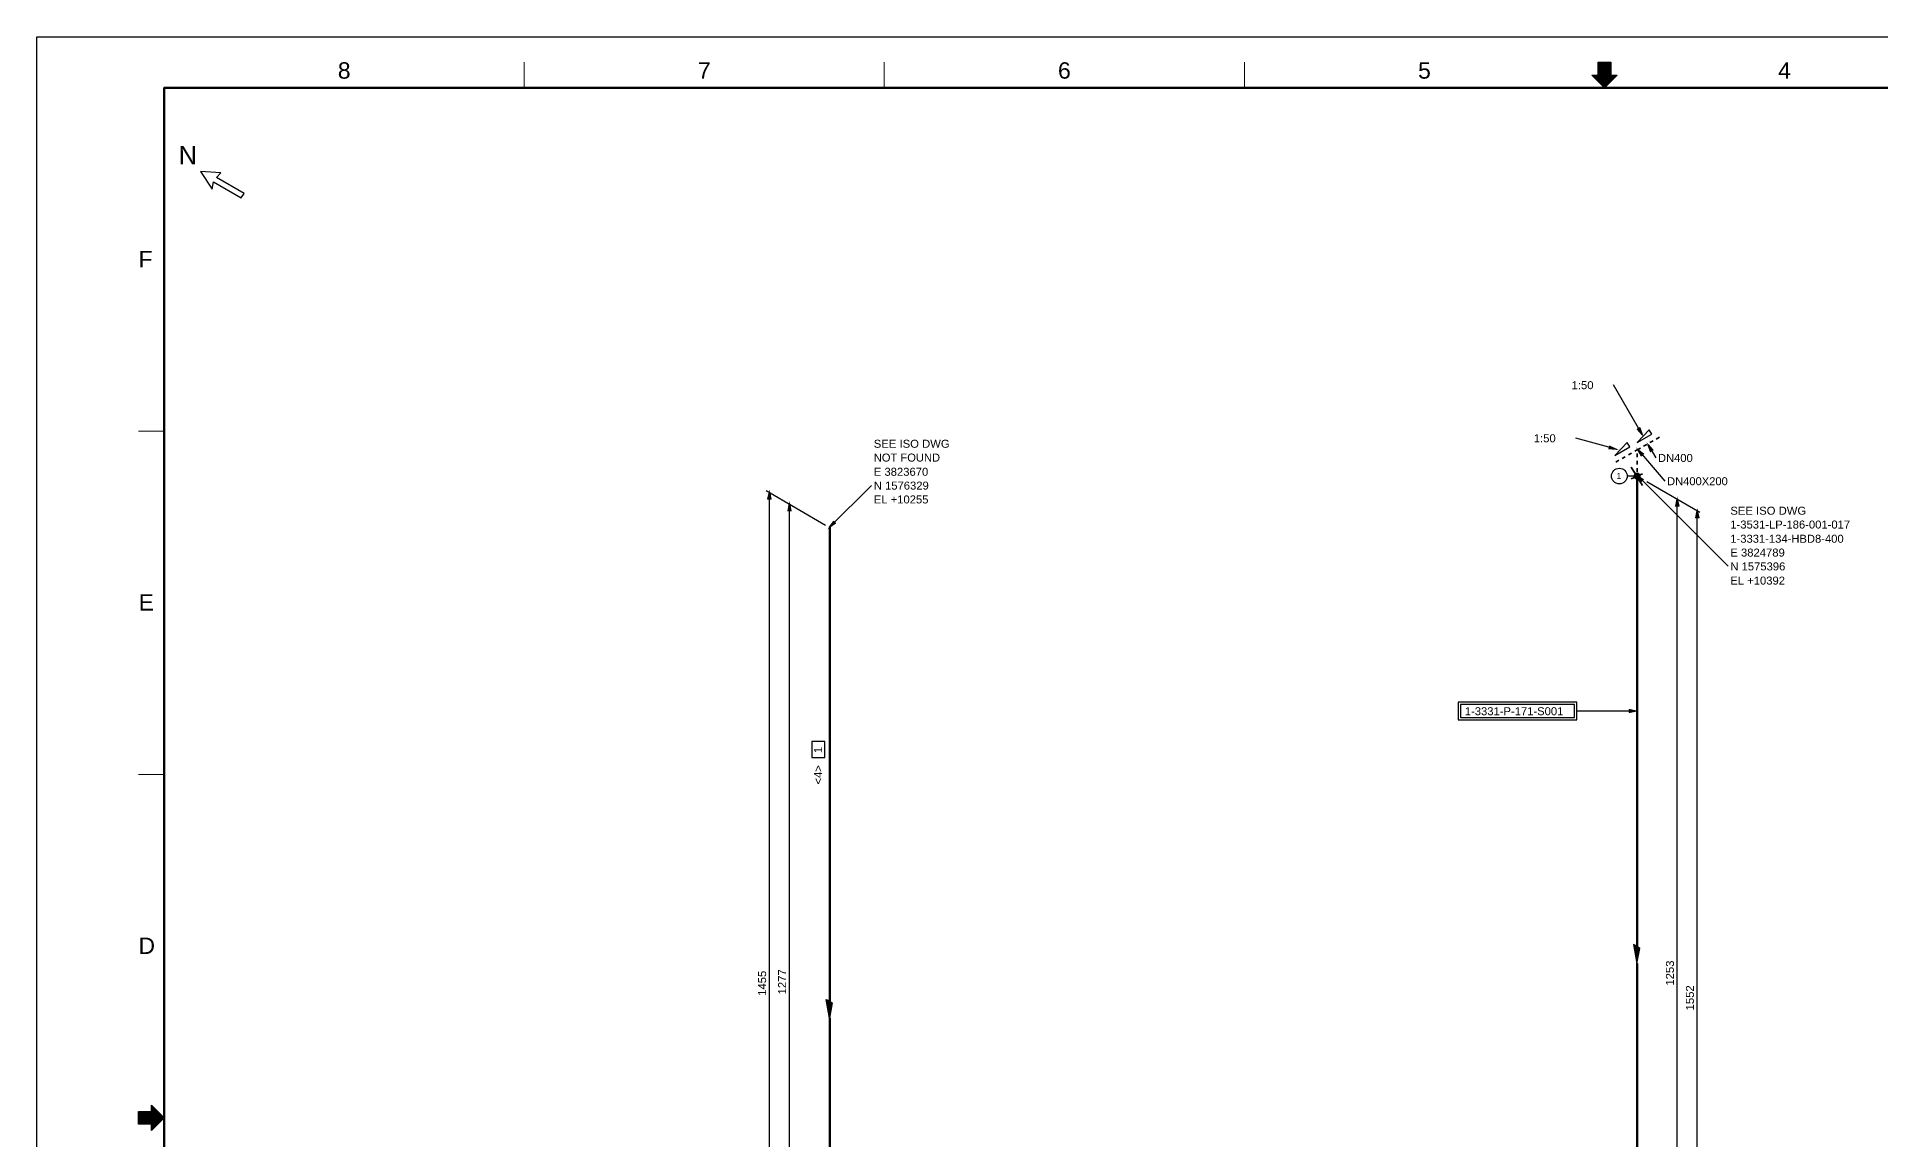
# Model space of a CAD drawing. Header units: inches. Extents: x 0 to 841, y 0 to 594.
# Drawn here: x 0 to 507, y 291 to 594 of the extents above; entities that cross this region are included whole.
import ezdxf
from ezdxf.enums import TextEntityAlignment as Align

# ---------------------------------------------------------------- set-up
doc = ezdxf.new("R2010")
doc.units = ezdxf.units.IN
doc.header["$MEASUREMENT"] = 0
for name, color, linetype in [('BG Border', 7, 'Continuous'), ('DIMLINES', 7, 'Continuous'), ('DIMTEXT', 7, 'Continuous'), ('FITTINGS', 7, 'Continuous'), ('FRAME', 7, 'Continuous'), ('ISOTEXT', 7, 'Continuous'), ('NOZZLES', 7, 'Continuous'), ('PIPE', 7, 'Continuous'), ('WELDS', 7, 'Continuous')]:
    doc.layers.add(name, color=color, linetype=linetype)
doc.styles.add('Arial', font='arial.ttf')

msp = doc.modelspace()

# ---------------------------------------------------------------- hatches: boundary and pattern name
at = {"layer": 'DIMLINES', "linetype": 'Continuous'}
for points in [[(201.8, 467), (201.4, 468.92), (201, 467)], [(451.4, 465.08), (451, 467), (450.6, 465.08)], [(207.32, 463.8), (206.92, 465.72), (206.52, 463.8)], [(456.92, 461.88), (456.52, 463.8), (456.12, 461.88)]]:
    msp.add_hatch(color=2, dxfattribs=at).paths.add_polyline_path(points)
at = {"layer": 'DIMLINES', "linetype": 'ByBlock'}
h = msp.add_hatch(dxfattribs=at)
h.set_pattern_fill('LINE', scale=25.4, style=0)
h.paths.add_polyline_path([(201.8, 467), (201.4, 468.92), (201, 467)])
h = msp.add_hatch(dxfattribs=at)
h.set_pattern_fill('LINE', scale=25.4, style=0)
h.paths.add_polyline_path([(451.4, 465.08), (451, 467), (450.6, 465.08)])
h = msp.add_hatch(dxfattribs=at)
h.set_pattern_fill('LINE', scale=25.4, style=0)
h.paths.add_polyline_path([(207.32, 463.8), (206.92, 465.72), (206.52, 463.8)])
h = msp.add_hatch(dxfattribs=at)
h.set_pattern_fill('LINE', scale=25.4, style=0)
h.paths.add_polyline_path([(456.92, 461.88), (456.52, 463.8), (456.12, 461.88)])
at = {"layer": 'ISOTEXT', "linetype": 'Continuous'}
for points in [[(440.04, 486.2), (441.32, 484.76), (440.68, 486.6)], [(432.28, 480.84), (434.2, 480.68), (432.44, 481.56)], [(444.28, 480.44), (443, 481.88), (443.64, 480.04)], [(441.72, 479.4), (440.2, 480.6), (441.16, 478.92)], [(441.64, 472.36), (440.04, 473.48), (441.16, 471.88)], [(219.08, 460.84), (217.96, 459.24), (219.56, 460.36)], [(437.88, 408.36), (439.8, 408.76), (437.88, 409.16)]]:
    msp.add_hatch(color=2, dxfattribs=at).paths.add_polyline_path(points)
at = {"layer": 'ISOTEXT', "linetype": 'ByBlock'}
h = msp.add_hatch(dxfattribs=at)
h.set_pattern_fill('LINE', scale=25.4, style=0)
h.paths.add_polyline_path([(440.04, 486.2), (441.32, 484.76), (440.68, 486.6)])
h = msp.add_hatch(dxfattribs=at)
h.set_pattern_fill('LINE', scale=25.4, style=0)
h.paths.add_polyline_path([(432.28, 480.84), (434.2, 480.68), (432.44, 481.56)])
h = msp.add_hatch(dxfattribs=at)
h.set_pattern_fill('LINE', scale=25.4, style=0)
h.paths.add_polyline_path([(444.28, 480.44), (443, 481.88), (443.64, 480.04)])
h = msp.add_hatch(dxfattribs=at)
h.set_pattern_fill('LINE', scale=25.4, style=0)
h.paths.add_polyline_path([(441.72, 479.4), (440.2, 480.6), (441.16, 478.92)])
h = msp.add_hatch(dxfattribs=at)
h.set_pattern_fill('LINE', scale=25.4, style=0)
h.paths.add_polyline_path([(441.64, 472.36), (440.04, 473.48), (441.16, 471.88)])
h = msp.add_hatch(dxfattribs=at)
h.set_pattern_fill('LINE', scale=25.4, style=0)
h.paths.add_polyline_path([(219.08, 460.84), (217.96, 459.24), (219.56, 460.36)])
h = msp.add_hatch(dxfattribs=at)
h.set_pattern_fill('LINE', scale=25.4, style=0)
h.paths.add_polyline_path([(437.88, 408.36), (439.8, 408.76), (437.88, 409.16)])
at = {"layer": 'NOZZLES', "linetype": 'Continuous'}
h = msp.add_hatch(color=7, dxfattribs=at)
edge = h.paths.add_edge_path()
edge.add_arc((439.96, 473.32), 0.76, 0, 360)
at = {"layer": 'NOZZLES', "linetype": 'ByBlock'}
h = msp.add_hatch(dxfattribs=at)
h.set_pattern_fill('LINE', scale=25.4, style=0)
edge = h.paths.add_edge_path()
edge.add_arc((439.96, 473.32), 0.76, 0, 360)

# ---------------------------------------------------------------- linework, layer by layer
at = {"layer": 'BG Border', "color": 7, "linetype": 'Continuous', "lineweight": 25}
for p, q in [((0, 594), (841, 594)), ((0, 0), (0, 594)), ((431, 580), (427.5, 583.5)), ((427.5, 583.5), (429.25, 583.5)), ((429.25, 587.02), (432.75, 587.02)), ((429.25, 583.5), (429.25, 587.02)), ((434.5, 583.5), (431, 580)), ((432.75, 587.02), (432.75, 583.5)), ((432.75, 583.5), (434.5, 583.5)), ((31.5, 298.75), (31.5, 300.5)), ((31.5, 300.5), (35, 297)), ((27.98, 295.25), (27.98, 298.75)), ((27.98, 298.75), (31.5, 298.75)), ((31.5, 295.25), (27.98, 295.25)), ((35, 297), (31.5, 293.5)), ((31.5, 293.5), (31.5, 295.25))]:
    msp.add_line(p, q, dxfattribs=at)
at = {"layer": 'BG Border', "color": 7, "linetype": 'Continuous', "lineweight": 13}
for p, q in [((134, 580), (134, 587.02)), ((233, 580), (233, 587.02)), ((332, 580), (332, 587.02)), ((427.6, 583.4), (427.6, 583.5)), ((427.8, 583.2), (427.8, 583.5)), ((428, 583), (428, 583.5)), ((428.2, 582.8), (428.2, 583.5)), ((428.4, 582.6), (428.4, 583.5)), ((428.6, 582.4), (428.6, 583.5)), ((428.8, 582.2), (428.8, 583.5)), ((429, 582), (429, 583.5)), ((429.2, 581.8), (429.2, 583.5)), ((429.4, 581.6), (429.4, 587.02)), ((429.6, 581.4), (429.6, 587.02)), ((429.8, 581.2), (429.8, 587.02)), ((430, 581), (430, 587.02)), ((430.2, 580.8), (430.2, 587.02)), ((430.4, 580.6), (430.4, 587.02)), ((430.6, 580.4), (430.6, 587.02)), ((430.8, 580.2), (430.8, 587.02)), ((431, 580), (431, 587.02)), ((431.2, 580.2), (431.2, 587.02)), ((431.4, 580.4), (431.4, 587.02)), ((431.6, 580.6), (431.6, 587.02)), ((431.8, 580.8), (431.8, 587.02)), ((432, 581), (432, 587.02)), ((432.2, 581.2), (432.2, 587.02)), ((432.4, 581.4), (432.4, 587.02)), ((432.6, 581.6), (432.6, 587.02)), ((432.8, 581.8), (432.8, 583.5)), ((433, 582), (433, 583.5)), ((433.2, 582.2), (433.2, 583.5)), ((433.4, 582.4), (433.4, 583.5)), ((433.6, 582.6), (433.6, 583.5)), ((433.8, 582.8), (433.8, 583.5)), ((434, 583), (434, 583.5)), ((434.2, 583.2), (434.2, 583.5)), ((434.4, 583.4), (434.4, 583.5)), ((27.98, 485.67), (35, 485.67)), ((27.98, 391.33), (35, 391.33)), ((31.5, 300.39), (31.61, 300.39)), ((31.5, 300.19), (31.81, 300.19)), ((31.5, 299.99), (32.01, 299.99)), ((31.5, 299.79), (32.21, 299.79)), ((31.5, 299.59), (32.41, 299.59)), ((31.5, 299.39), (32.61, 299.39)), ((31.5, 299.19), (32.81, 299.19)), ((27.98, 298.59), (33.41, 298.59)), ((27.98, 298.39), (33.61, 298.39)), ((27.98, 298.19), (33.81, 298.19)), ((27.98, 297.99), (34.01, 297.99)), ((27.98, 297.79), (34.21, 297.79)), ((27.98, 297.59), (34.41, 297.59)), ((27.98, 297.39), (34.61, 297.39)), ((27.98, 297.19), (34.81, 297.19)), ((27.98, 296.99), (34.99, 296.99)), ((27.98, 296.79), (34.79, 296.79)), ((27.98, 296.59), (34.59, 296.59)), ((27.98, 296.39), (34.39, 296.39)), ((27.98, 296.19), (34.19, 296.19)), ((27.98, 295.99), (33.99, 295.99)), ((27.98, 295.79), (33.79, 295.79)), ((27.98, 295.59), (33.59, 295.59)), ((27.98, 295.39), (33.39, 295.39)), ((31.5, 298.99), (33.01, 298.99)), ((31.5, 298.79), (33.21, 298.79)), ((31.5, 295.19), (33.19, 295.19)), ((31.5, 294.99), (32.99, 294.99)), ((31.5, 294.79), (32.79, 294.79)), ((31.5, 294.59), (32.59, 294.59)), ((31.5, 294.39), (32.39, 294.39)), ((31.5, 294.19), (32.19, 294.19)), ((31.5, 293.99), (31.99, 293.99)), ((31.5, 293.79), (31.79, 293.79)), ((31.5, 293.59), (31.59, 293.59))]:
    msp.add_line(p, q, dxfattribs=at)
at = {"layer": 'BG Border', "color": 3, "linetype": 'Continuous', "lineweight": 120}
for p, q in [((35, 580), (827, 580)), ((35, 14), (35, 580))]:
    msp.add_line(p, q, dxfattribs=at)
msp.add_lwpolyline([(827, 580), (35, 580), (35, 14), (827, 14)], close=True, dxfattribs=at)
at = {"layer": 'DIMLINES', "color": 2, "linetype": 'Continuous', "lineweight": 30}
for p, q in [((457.24, 463.32), (442.68, 471.72)), ((200.52, 469.32), (216.84, 459.8)), ((201, 467), (201.4, 468.92)), ((201.8, 467), (201, 467)), ((201.4, 468.92), (201.8, 467)), ((201.4, 196.52), (201.4, 468.92)), ((450.6, 465.08), (451, 467)), ((451, 467), (451.4, 465.08)), ((451, 204.04), (451, 467)), ((206.52, 463.8), (206.92, 465.72)), ((207.32, 463.8), (206.52, 463.8)), ((206.92, 465.72), (207.32, 463.8)), ((206.92, 200.52), (206.92, 465.72)), ((451.4, 465.08), (450.6, 465.08)), ((456.12, 461.88), (456.52, 463.8)), ((456.92, 461.88), (456.12, 461.88)), ((456.52, 463.8), (456.92, 461.88)), ((456.52, 193.64), (456.52, 463.8))]:
    msp.add_line(p, q, dxfattribs=at)
at = {"layer": 'DIMLINES', "color": 2, "linetype": 'Continuous', "lineweight": 30, "const_width": 0.3}
for points in [[(201.8, 467), (201.4, 468.92), (201, 467)], [(207.32, 463.8), (206.92, 465.72), (206.52, 463.8)], [(451.4, 465.08), (451, 467), (450.6, 465.08)], [(456.92, 461.88), (456.52, 463.8), (456.12, 461.88)]]:
    msp.add_lwpolyline(points, close=True, dxfattribs=at)
at = {"layer": 'FITTINGS', "color": 7, "linetype": 'Continuous', "lineweight": 30}
for p, q in [((439.9, 344), (439, 344.6)), ((439, 344.6), (439.9, 339.4)), ((440.7, 343.5), (439.1, 344.5)), ((439.1, 344.5), (439.9, 339.8)), ((440.6, 343.6), (439.2, 344.4)), ((439.2, 344.4), (439.9, 340.3)), ((440.6, 343.6), (439.4, 344.3)), ((439.4, 344.3), (439.9, 340.8)), ((440.4, 343.7), (439.4, 344.2)), ((439.4, 344.2), (439.9, 341.2)), ((440.3, 343.8), (439.6, 344.2)), ((439.6, 344.2), (439.9, 341.6)), ((440.2, 343.8), (439.7, 344.2)), ((439.7, 344.2), (439.9, 342.1)), ((440.1, 343.9), (439.8, 344.1)), ((439.8, 344.1), (439.9, 342.5)), ((439.9, 342.5), (440, 344)), ((440, 344), (439.9, 344)), ((439.9, 344), (439.9, 339.4)), ((439.9, 342.1), (440.1, 343.9)), ((439.9, 341.2), (440.3, 343.8)), ((439.9, 341.6), (440.2, 343.8)), ((439.9, 340.8), (440.4, 343.7)), ((439.9, 339.8), (440.6, 343.6)), ((439.9, 340.3), (440.6, 343.6)), ((439.9, 339.4), (440.7, 343.5)), ((217.9, 324.4), (217, 329.5)), ((217, 329.5), (218.7, 328.6)), ((217.9, 324.4), (217.1, 329.4)), ((217.1, 329.4), (218.6, 328.6)), ((217.9, 324.8), (217.2, 329.4)), ((217.2, 329.4), (218.6, 328.6)), ((217.9, 325.2), (217.4, 329.4)), ((217.4, 329.4), (218.4, 328.7)), ((217.9, 325.7), (217.4, 329.3)), ((217.4, 329.3), (218.3, 328.8)), ((217.9, 326.2), (217.6, 329.2)), ((217.6, 329.2), (218.2, 328.9)), ((217.9, 326.6), (217.7, 329.1)), ((217.7, 329.1), (218.1, 328.9)), ((217.9, 327), (217.8, 329)), ((217.8, 329), (218, 329)), ((218, 329), (217.9, 327.4)), ((217.9, 327.4), (217.9, 329)), ((218.2, 328.9), (217.9, 326.6)), ((218.1, 328.9), (217.9, 327)), ((218.3, 328.8), (217.9, 326.2)), ((218.4, 328.7), (217.9, 325.7)), ((218.7, 328.6), (217.9, 324.4)), ((218.6, 328.6), (217.9, 324.8)), ((218.6, 328.6), (217.9, 325.2))]:
    msp.add_line(p, q, dxfattribs=at)
at = {"layer": 'FRAME', "color": 2, "linetype": 'Continuous', "lineweight": 30}
for p, q in [((45, 557), (48.2, 552.2)), ((50.6, 556.6), (45, 557)), ((48.2, 552.2), (48.6, 554.2)), ((48.6, 554.2), (56.2, 549.8)), ((49.4, 555.4), (50.6, 556.6)), ((57, 551), (49.4, 555.4)), ((56.2, 549.8), (57, 551)), ((437.24, 482.52), (433.88, 479)), ((437.96, 481.32), (437.24, 482.52)), ((433.88, 479), (437.96, 481.32))]:
    msp.add_line(p, q, dxfattribs=at)
at = {"layer": 'ISOTEXT', "color": 2, "linetype": 'Continuous', "lineweight": 30}
for p, q in [((441.32, 484.76), (433.48, 498.36)), ((440.04, 486.2), (440.68, 486.6)), ((440.68, 486.6), (441.32, 484.76)), ((434.2, 480.68), (423.08, 483.72)), ((432.28, 480.84), (432.44, 481.56)), ((432.44, 481.56), (434.2, 480.68)), ((443.32, 486.04), (439.96, 482.52)), ((439.96, 482.52), (444.04, 484.84)), ((441.32, 484.76), (440.04, 486.2)), ((443, 481.88), (445.08, 478.36)), ((443, 481.88), (444.28, 480.44)), ((443.64, 480.04), (443, 481.88)), ((444.04, 484.84), (443.32, 486.04)), ((434.2, 480.68), (432.28, 480.84)), ((440.2, 480.6), (447.56, 471.96)), ((440.2, 480.6), (441.72, 479.4)), ((441.16, 478.92), (440.2, 480.6)), ((441.72, 479.4), (441.16, 478.92)), ((444.28, 480.44), (443.64, 480.04)), ((439.96, 473.32), (437.24, 473.32)), ((440.04, 473.48), (465, 448.52)), ((440.04, 473.48), (441.64, 472.36)), ((441.16, 471.88), (440.04, 473.48)), ((441.64, 472.36), (441.16, 471.88)), ((217.96, 459.24), (229.48, 470.76)), ((217.96, 459.24), (219.08, 460.84)), ((219.56, 460.36), (217.96, 459.24)), ((219.08, 460.84), (219.56, 460.36)), ((423.4, 411.16), (390.76, 411.16)), ((390.76, 411.16), (390.76, 406.36)), ((422.76, 410.52), (391.4, 410.52)), ((391.4, 410.52), (391.4, 407)), ((422.76, 407), (422.76, 410.52)), ((423.4, 406.36), (423.4, 411.16)), ((390.76, 406.36), (423.4, 406.36)), ((391.4, 407), (422.76, 407)), ((439.8, 408.76), (423.4, 408.76)), ((437.88, 408.36), (437.88, 409.16)), ((437.88, 409.16), (439.8, 408.76)), ((439.8, 408.76), (437.88, 408.36)), ((216.6, 400.36), (213.08, 400.36)), ((213.08, 400.36), (213.08, 395.96)), ((213.08, 395.96), (216.6, 395.96)), ((216.6, 395.96), (216.6, 400.36))]:
    msp.add_line(p, q, dxfattribs=at)
at = {"layer": 'ISOTEXT', "color": 2, "linetype": 'Continuous', "lineweight": 30, "const_width": 0.3}
for points in [[(440.04, 486.2), (441.32, 484.76), (440.68, 486.6)], [(432.28, 480.84), (434.2, 480.68), (432.44, 481.56)], [(444.28, 480.44), (443, 481.88), (443.64, 480.04)], [(441.72, 479.4), (440.2, 480.6), (441.16, 478.92)], [(441.64, 472.36), (440.04, 473.48), (441.16, 471.88)], [(219.08, 460.84), (217.96, 459.24), (219.56, 460.36)], [(437.88, 408.36), (439.8, 408.76), (437.88, 409.16)]]:
    msp.add_lwpolyline(points, close=True, dxfattribs=at)
at = {"layer": 'ISOTEXT', "color": 2, "linetype": 'Continuous', "lineweight": 30}
msp.add_circle((435.08, 473.32), 2.16, dxfattribs=at)
at = {"layer": 'NOZZLES', "color": 7, "linetype": 'Continuous', "lineweight": 35}
msp.add_circle((439.96, 473.32), 0.76, dxfattribs=at)
at = {"layer": 'PIPE', "color": 7, "linetype": 'Continuous', "lineweight": 35}
for p, q in [((442.63, 482.01), (441.76, 481.51)), ((444.37, 483), (443.5, 482.51)), ((446.1, 484), (445.23, 483.5)), ((434.98, 477.67), (434.11, 477.17)), ((436.72, 478.65), (435.85, 478.16)), ((438.46, 479.63), (437.59, 479.14)), ((440, 480.5), (439.33, 480.12)), ((440, 479.53), (440, 478.53)), ((440, 477.53), (440, 476.53)), ((440.9, 481.01), (440.03, 480.52)), ((440, 475.53), (440, 474.53)), ((440, 473.53), (440, 473.3))]:
    msp.add_line(p, q, dxfattribs=at)
at = {"layer": 'PIPE', "color": 7, "linetype": 'Continuous', "lineweight": 50}
for p, q in [((440, 473.3), (440, 344)), ((218, 329.1), (218, 459.4)), ((440, 339.4), (440, 210.4)), ((218, 194.2), (218, 324.4))]:
    msp.add_line(p, q, dxfattribs=at)
at = {"layer": 'WELDS', "color": 7, "linetype": 'Continuous', "lineweight": 35}
for p, q in [((438.3, 475.8), (441.5, 470.7)), ((441.5, 473.9), (438.3, 472.6))]:
    msp.add_line(p, q, dxfattribs=at)
msp.add_circle((439.96, 473.32), 0.76, dxfattribs=at)

# ---------------------------------------------------------------- texts
at = {"layer": 'BG Border', "color": 3, "style": 'Arial', "width": 1.008516}
for s, p in [('8', (84.5, 587.02)), ('7', (183.5, 587.02)), ('6', (282.5, 587.02)), ('5', (381.5, 587.02)), ('4', (480.5, 587.02))]:
    msp.add_text(s, height=4.5, dxfattribs=at).set_placement(p, align=Align.TOP_CENTER)
at = {"layer": 'BG Border', "color": 3, "style": 'Arial'}
for s, width, p in [('F', 0.993934, (27.98, 532.93)), ('E', 1.004063, (27.98, 438.6)), ('D', 0.992063, (27.98, 344.26))]:
    msp.add_text(s, height=4.5, dxfattribs=dict(at, width=width)).set_placement(p, align=Align.MIDDLE_LEFT)
at = {"layer": 'DIMTEXT', "color": 2, "style": 'Arial', "width": 1.008516}
for s, p in [('1253', (450.1, 333.3)), ('1455', (200.5, 330.5)), ('1277', (206, 330.9)), ('1552', (455.6, 326.5))]:
    msp.add_text(s, height=2.2, rotation=90, dxfattribs=at).set_placement(p)
at = {"layer": 'FRAME', "color": 2, "style": 'Arial', "width": 0.992063}
msp.add_text('N', height=5, dxfattribs=at).set_placement((39, 559))
at = {"layer": 'ISOTEXT', "color": 2, "style": 'Arial'}
for s, height, width, p in [(' 1:50', 2.2, 1.008516, (421.1, 497.2)), ('SEE ISO DWG', 2.2, 1.00983, (230.1, 481.1)), (' 1:50', 2.2, 1.008516, (410.7, 482.6)), ('NOT FOUND', 2.2, 0.998145, (230.1, 477.3)), ('DN400', 2.2, 1.000881, (445.7, 477.2)), ('E 3823670', 2.2, 1.007902, (230.1, 473.4)), ('N 1576329', 2.2, 1.006087, (230.1, 469.6)), ('1', 1.7, 1.008516, (434.3, 472.5)), ('DN400X200', 2.2, 0.99789, (448.2, 470.8)), ('EL +10255', 2.2, 1.005315, (230.1, 465.8)), ('SEE ISO DWG', 2.2, 1.00983, (465.6, 462.7)), ('1-3331-134-HBD8-400', 2.2, 1.00235, (465.6, 455)), ('1-3531-LP-186-001-017', 2.2, 1.004063, (465.6, 458.9)), ('E 3824789', 2.2, 1.007902, (465.6, 451.2)), ('N 1575396', 2.2, 1.006087, (465.6, 447.4)), ('EL +10392', 2.2, 1.005315, (465.6, 443.5)), ('1-3331-P-171-S001', 2.2, 1.003781, (392.6, 407.6))]:
    msp.add_text(s, height=height, dxfattribs=dict(at, width=width)).set_placement(p)
for s, width, p in [('1', 1.008516, (215.9, 397.2)), ('<4>', 0.993892, (215.9, 388.6))]:
    msp.add_text(s, height=2.2, rotation=90, dxfattribs=dict(at, width=width)).set_placement(p)

doc.saveas('drawing.dxf')
